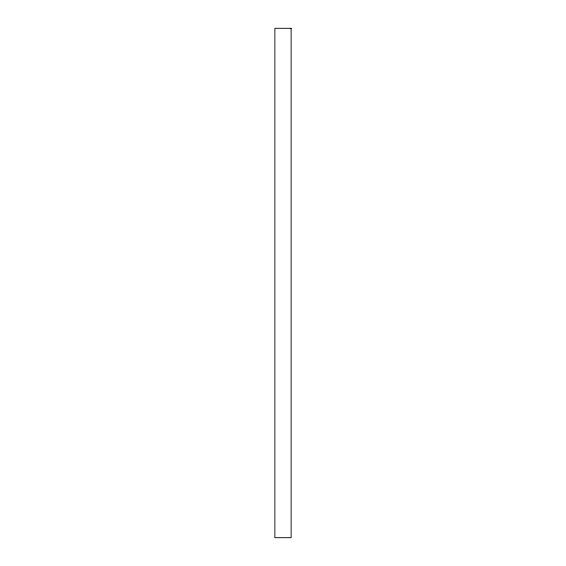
<?xml version="1.0" encoding="UTF-8"?>
<svg xmlns="http://www.w3.org/2000/svg" width="566" height="566" viewBox="0 0 566 566"><rect width="100%" height="100%" fill="white"/><g stroke="black" fill="none" stroke-linecap="round" stroke-linejoin="round"><path stroke-width="0.85" d="M291.129 28.3L274.871 28.3L274.871 537.7L291.129 537.7L291.129 28.3"/></g></svg>
